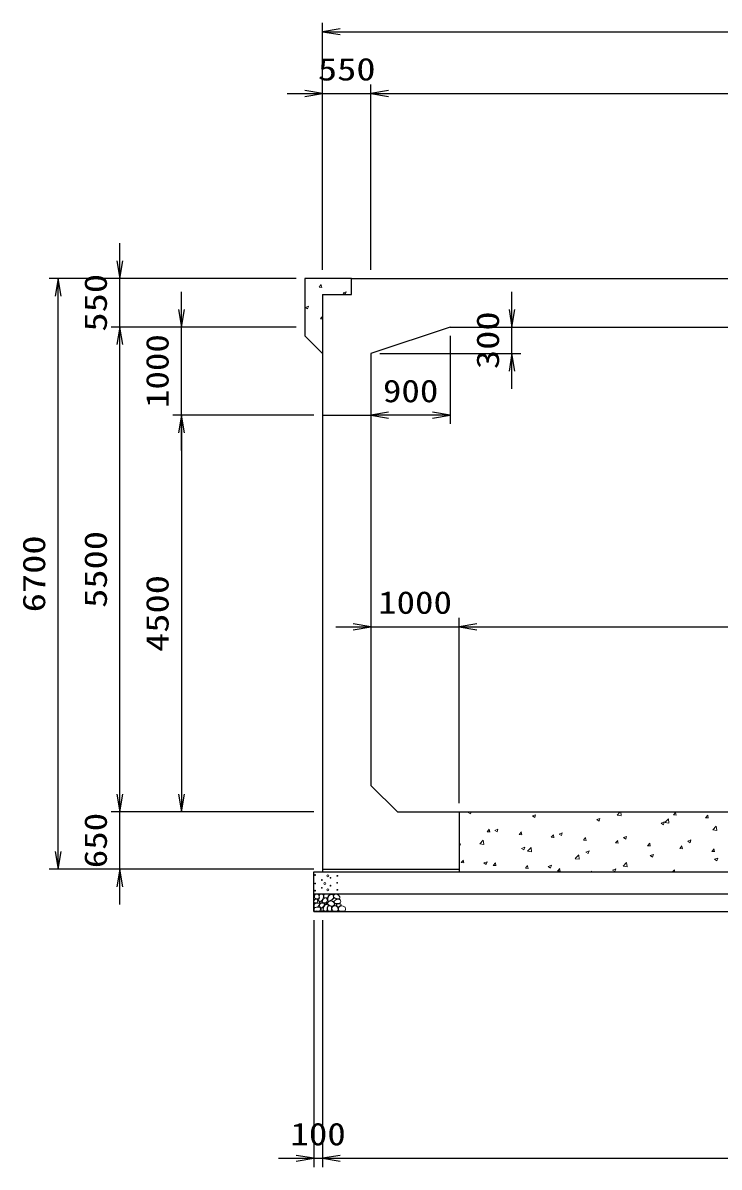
# Model space of a CAD drawing. Units: millimetres at full size. Extents: x 0 to 84100, y 0 to 59400.
# Drawn here: x 58100 to 66001, y 31320 to 44300 of the extents above; entities that cross this region are included whole.
import ezdxf
from ezdxf.enums import TextEntityAlignment as Align

# ---------------------------------------------------------------- set-up
doc = ezdxf.new("R2010")
doc.units = ezdxf.units.MM
for name, color, linetype, lineweight in [('D-DCR-HCHn', 4, 'Continuous', 9), ('D-STR-DIM', 7, 'Continuous', 25), ('D-STR-STRn', 1, 'Continuous', 25)]:
    doc.layers.add(name, color=color, linetype=linetype, lineweight=lineweight)
doc.styles.add('ＭＳ ゴシック', font='')
doc.styles.get('ＭＳ ゴシック').set_extended_font_data('MS Gothic')

# ---------------------------------------------------------------- blocks, each defined once
blk = doc.blocks.new('open_arrow')
at = {"color": 0, "linetype": 'Continuous', "lineweight": -2}
blk.add_lwpolyline([(7.5, 1.25), (0, 0), (7.5, -1.25)], dxfattribs=at)

msp = doc.modelspace()

# ---------------------------------------------------------------- linework, layer by layer
at = {"layer": 'D-DCR-HCHn'}
for p, q in [((61460.629, 41302.485), (61490.993, 41299.829)), ((61461.211, 41302.492), (61485.701, 41331.678)), ((61491.136, 41298.291), (61485.262, 41330.134)), ((61732.925, 41236.63), (61757.579, 41220)), ((61733.131, 41236.657), (61768.7, 41250.311)), ((61758.326, 41220), (61768.523, 41250.389)), ((61824.997, 41270.607), (61830, 41270.17)), ((61825.581, 41270.614), (61830, 41275.881)), ((61306.092, 41072.784), (61331.361, 41055.74)), ((61306.298, 41072.811), (61341.867, 41086.465)), ((61331.39, 41055.845), (61341.69, 41086.543)), ((61476.73, 40945.086), (61500, 40969.338)), ((61476.878, 40944.545), (61500, 40940.959)), ((63152.339, 35343.721), (63177.608, 35326.677)), ((63152.563, 35343.732), (63168.892, 35350)), ((63177.631, 35326.784), (63185.421, 35350)), ((63882.626, 35303.047), (63918.195, 35316.701)), ((63907.693, 35286.099), (63917.993, 35316.797)), ((64843.669, 35314.231), (64877.99, 35350)), ((64843.809, 35313.696), (64888.989, 35306.688)), ((64888.9, 35307.124), (64883.912, 35350)), ((65118.491, 35347.639), (65148.855, 35344.983)), ((65119.099, 35347.639), (65121.08, 35350)), ((65148.95, 35343.418), (65147.736, 35350)), ((65482.859, 35315.761), (65513.223, 35313.105)), ((65483.469, 35315.761), (65507.959, 35344.948)), ((65513.317, 35311.537), (65507.444, 35343.38)), ((65847.838, 35283.883), (65872.328, 35313.069)), ((65877.685, 35279.657), (65871.812, 35311.499)), ((63882.401, 35303.036), (63907.67, 35285.992)), ((64612.462, 35262.351), (64637.731, 35245.307)), ((64612.689, 35262.362), (64648.258, 35276.015)), ((64637.754, 35245.415), (64648.055, 35276.113)), ((65342.524, 35221.666), (65367.793, 35204.622)), ((65342.751, 35221.676), (65378.321, 35235.33)), ((65367.816, 35204.73), (65378.116, 35235.428)), ((65385.827, 35230.146), (65425.395, 35271.384)), ((65385.967, 35229.61), (65431.147, 35222.603)), ((65431.058, 35223.039), (65425.446, 35271.284)), ((65847.228, 35283.883), (65877.592, 35281.227)), ((65927.985, 35146.061), (65967.553, 35187.299)), ((65973.217, 35138.955), (65967.604, 35187.199)), ((63367.136, 35124.917), (63397.5, 35122.26)), ((63367.739, 35124.917), (63392.23, 35154.103)), ((63397.594, 35120.707), (63391.721, 35152.549)), ((63455.568, 35139.191), (63480.837, 35122.146)), ((63455.793, 35139.201), (63491.362, 35152.855)), ((63480.86, 35122.254), (63491.16, 35152.952)), ((63731.504, 35093.039), (63761.868, 35090.382)), ((63732.109, 35093.038), (63756.599, 35122.225)), ((63761.962, 35088.826), (63756.088, 35120.669)), ((64095.872, 35061.16), (64126.236, 35058.504)), ((64096.478, 35061.16), (64120.968, 35090.347)), ((64126.329, 35056.946), (64120.456, 35088.788)), ((64185.629, 35098.506), (64210.898, 35081.462)), ((64185.856, 35098.516), (64221.425, 35112.17)), ((64210.921, 35081.569), (64221.222, 35112.267)), ((64460.847, 35029.282), (64485.338, 35058.468)), ((64490.697, 35025.065), (64484.824, 35056.908)), ((64915.691, 35057.821), (64940.96, 35040.777)), ((64915.918, 35057.83), (64951.488, 35071.484)), ((64940.983, 35040.885), (64951.283, 35071.583)), ((65928.126, 35145.525), (65973.305, 35138.517)), ((63050, 34983.432), (63064.529, 34989.009)), ((63050, 34961.002), (63054.004, 34958.301)), ((63054.027, 34958.408), (63064.327, 34989.106)), ((63284.545, 34987.548), (63324.112, 35028.785)), ((63284.684, 34987.016), (63329.864, 34980.009)), ((63329.775, 34980.442), (63324.163, 35028.686)), ((63758.797, 34934.66), (63784.066, 34917.616)), ((63759.023, 34934.67), (63794.592, 34948.324)), ((63784.088, 34917.724), (63794.389, 34948.422)), ((63826.703, 34903.463), (63866.27, 34944.701)), ((63871.934, 34896.357), (63866.321, 34944.602)), ((64460.24, 35029.282), (64490.605, 35026.626)), ((64824.609, 34997.404), (64854.973, 34994.748)), ((64825.217, 34997.404), (64849.707, 35026.59)), ((64855.065, 34993.184), (64849.191, 35025.027)), ((65188.977, 34965.526), (65219.341, 34962.87)), ((65189.586, 34965.526), (65214.076, 34994.712)), ((65219.432, 34961.304), (65213.559, 34993.147)), ((65553.345, 34933.648), (65583.709, 34930.992)), ((65553.955, 34933.648), (65578.446, 34962.834)), ((65583.8, 34929.423), (65577.927, 34961.266)), ((65645.753, 35017.136), (65671.022, 35000.092)), ((65645.981, 35017.145), (65681.551, 35030.799)), ((65671.045, 35000.2), (65681.345, 35030.898)), ((65918.325, 34901.769), (65942.815, 34930.956)), ((65948.168, 34897.543), (65942.294, 34929.385)), ((63073.857, 34774.681), (63098.347, 34803.867)), ((63103.709, 34770.473), (63097.836, 34802.316)), ((63826.842, 34902.931), (63872.022, 34895.924)), ((64368.861, 34819.378), (64408.428, 34860.616)), ((64369, 34818.845), (64414.18, 34811.838)), ((64414.092, 34812.272), (64408.479, 34860.517)), ((64488.858, 34893.975), (64514.127, 34876.931)), ((64489.086, 34893.985), (64524.655, 34907.638)), ((64514.15, 34877.039), (64524.45, 34907.737)), ((65218.92, 34853.29), (65244.189, 34836.246)), ((65219.148, 34853.299), (65254.718, 34866.953)), ((65244.212, 34836.355), (65254.512, 34867.053)), ((65917.713, 34901.77), (65948.077, 34899.113)), ((65948.981, 34812.606), (65974.251, 34795.561)), ((65949.211, 34812.614), (65984.78, 34826.268)), ((65974.273, 34795.67), (65984.573, 34826.368)), ((63073.253, 34774.681), (63103.617, 34772.025)), ((63331.964, 34770.815), (63357.233, 34753.77)), ((63332.19, 34770.824), (63367.759, 34784.478)), ((63357.255, 34753.878), (63367.556, 34784.576)), ((63437.622, 34742.803), (63467.986, 34740.147)), ((63438.226, 34742.803), (63462.716, 34771.989)), ((63468.077, 34738.593), (63462.203, 34770.436)), ((63801.99, 34710.925), (63832.354, 34708.269)), ((63802.596, 34710.925), (63827.086, 34740.111)), ((63832.444, 34706.712), (63826.571, 34738.555)), ((64062.025, 34730.13), (64087.294, 34713.086)), ((64062.253, 34730.139), (64097.822, 34743.793)), ((64087.317, 34713.193), (64097.617, 34743.891)), ((64166.358, 34679.047), (64196.722, 34676.391)), ((64166.965, 34679.047), (64191.455, 34708.233)), ((64196.812, 34674.832), (64190.939, 34706.674)), ((64550.492, 34670), (64555.824, 34676.355)), ((64556.19, 34670), (64555.306, 34674.794)), ((64792.087, 34689.445), (64817.356, 34672.401)), ((64792.315, 34689.454), (64827.885, 34703.107)), ((64817.379, 34672.509), (64827.679, 34703.207)), ((64911.019, 34735.294), (64950.586, 34776.531)), ((64911.158, 34734.76), (64956.338, 34727.753)), ((64956.25, 34728.188), (64950.638, 34776.433)), ((65471.207, 34670), (65492.744, 34692.447)), ((65495.396, 34670), (65492.796, 34692.348))]:
    msp.add_line(p, q, dxfattribs=at)
for points in [[(61451.198, 34411.594), (61430.395, 34416.217), (61411.904, 34406.971), (61409.592, 34386.168), (61414.215, 34369.988), (61437.33, 34363.053), (61453.51, 34363.053), (61460.444, 34374.611), (61460.444, 34400.037)], [(61469.69, 34413.906), (61462.756, 34393.102), (61465.067, 34369.988), (61448.887, 34344.562), (61469.69, 34333.005), (61492.805, 34344.562), (61506.673, 34363.053), (61511.296, 34393.102), (61506.673, 34409.283), (61492.805, 34416.217)], [(61573.447, 34336.214), (61560.689, 34340.569), (61559.425, 34368.678), (61572.512, 34397.359), (61589.448, 34413.536), (61621.403, 34407.032), (61624.133, 34371.913), (61613.816, 34359.876), (61585.739, 34344.301)], [(61632.012, 34379.601), (61625.964, 34385.086), (61624.897, 34390.792), (61628.414, 34403.305), (61638.71, 34417.61), (61661.004, 34416.105), (61682.571, 34405.811), (61697.195, 34385.597), (61695.021, 34372.456), (61688.02, 34365.716), (61676.769, 34363.215), (61660.511, 34367.483), (61639.289, 34374.481)], [(61407.281, 34353.808), (61400.346, 34333.005), (61409.592, 34319.136), (61432.707, 34316.824), (61448.488, 34323.599), (61441.952, 34339.939), (61446.575, 34349.185), (61437.33, 34358.431), (61423.461, 34363.053)], [(61451.155, 34277.009), (61468.277, 34302.692), (61466.137, 34309.112), (61442.594, 34315.533), (61421.192, 34313.393), (61406.21, 34300.551), (61404.07, 34285.57), (61406.21, 34270.588), (61423.332, 34266.308)], [(61459.716, 34223.503), (61474.698, 34229.924), (61478.978, 34251.326), (61470.417, 34266.308), (61455.435, 34270.588), (61436.173, 34268.448), (61414.771, 34259.887), (61404.07, 34247.045), (61404.07, 34232.064), (61410.49, 34223.503), (61436.173, 34225.643)], [(61474.313, 34333.005), (61462.756, 34323.759), (61467.379, 34316.824), (61483.559, 34316.824), (61490.493, 34319.136), (61495.116, 34328.382), (61488.182, 34335.316)], [(61511.082, 34277.009), (61521.783, 34302.692), (61513.222, 34313.393), (61487.539, 34313.393), (61476.838, 34309.112), (61466.137, 34294.131), (61466.137, 34281.289), (61476.838, 34264.167), (61489.679, 34262.027)], [(61508.985, 34358.431), (61497.427, 34330.693), (61506.673, 34319.136), (61534.411, 34319.136), (61545.968, 34323.759), (61557.525, 34339.939), (61557.525, 34353.808), (61545.968, 34372.299), (61532.099, 34374.611)], [(61547.466, 34225.643), (61553.886, 34244.905), (61551.746, 34266.308), (61566.728, 34289.85), (61547.466, 34300.551), (61526.063, 34289.85), (61513.222, 34272.728), (61508.941, 34244.905), (61513.222, 34229.924), (61526.063, 34223.503)], [(61543.185, 34300.551), (61553.886, 34309.112), (61549.606, 34315.533), (61534.624, 34315.533), (61528.204, 34313.393), (61523.923, 34304.832), (61530.344, 34298.411)], [(61564.588, 34227.783), (61583.85, 34223.503), (61600.972, 34232.064), (61603.112, 34251.326), (61600.968, 34274.878), (61577.429, 34282.327), (61562.447, 34278.603), (61556.027, 34262.027), (61556.027, 34238.484)], [(61613.203, 34279.533), (61577.829, 34286.129), (61562.782, 34298.266), (61558.03, 34317.263), (61572.713, 34331.629), (61601.323, 34339.69), (61622.97, 34326.761), (61636.961, 34309.347), (61633.002, 34291.67)], [(61604.798, 34345.711), (61606.454, 34339.566), (61612.011, 34335.193), (61624.19, 34333.302), (61635.305, 34339.802), (61645.592, 34349.138), (61654.858, 34357.333), (61654.635, 34363.462), (61648.736, 34368.875), (61634.203, 34370.356), (61621.47, 34364.383), (61612.011, 34355.165), (61607.281, 34350.556)], [(61612.352, 34273.637), (61627.306, 34282.556), (61653.44, 34282.292), (61674.93, 34263.525), (61678.643, 34234.899), (61664.853, 34224.245), (61628.098, 34221.871), (61611.731, 34231.633), (61607.172, 34254.06)], [(61693.372, 34311.832), (61698.688, 34316.874), (61705.476, 34325.68), (61707.145, 34333.275), (61703.144, 34347.685), (61689.088, 34358.67), (61668.907, 34357.89), (61641.698, 34343.001), (61632.086, 34330.757), (61635.152, 34316.784), (61644.778, 34310.04), (61653.599, 34309.145), (61667.363, 34309.524), (61680.808, 34311.002)], [(61649.971, 34285.265), (61654.183, 34288.446), (61657.686, 34293.505), (61657.81, 34300.431), (61653.414, 34306.067), (61645.769, 34307.977), (61639.356, 34306.179), (61637.704, 34300.442), (61636.896, 34294.835), (61637.881, 34287.456), (61643.975, 34284.127)], [(61677.597, 34270.331), (61667.895, 34275.079), (61660.89, 34283.822), (61660.719, 34295.084), (61664.942, 34305.627), (61680.189, 34307.625), (61695.054, 34308.018), (61709.481, 34302.512), (61711.849, 34293.273), (61699.54, 34282.195), (61684.555, 34273.15)], [(61709.972, 34222.493), (61694.837, 34224.274), (61684.866, 34229.787), (61680.835, 34242.722), (61680.945, 34254.963), (61690.172, 34271.678), (61708.242, 34282.822), (61735.731, 34278.403), (61757.453, 34270.334), (61762.643, 34246.125), (61758.03, 34228.257), (61736.884, 34222.877)], [(61506.801, 34229.924), (61506.801, 34255.606), (61496.1, 34262.027), (61485.399, 34255.606), (61483.259, 34240.625), (61485.399, 34227.783), (61500.381, 34223.503)]]:
    msp.add_lwpolyline(points, close=True, dxfattribs=at)
msp.add_lwpolyline([(61543.432, 34418.547), (61526.093, 34416.446), (61514.258, 34408.701), (61514.626, 34389.819), (61520.514, 34376.087), (61535.025, 34376.185), (61555.107, 34379.153), (61564.799, 34393.689), (61574.082, 34403.492), (61576.884, 34414.345), (61564.099, 34418.547), (61543.082, 34418.547)], dxfattribs=at)
for centre, radius in [((61416.091, 34536.145), 4.5), ((61417.803, 34634.121), 4.5), ((61493.437, 34577.541), 4.5), ((61525.004, 34536.145), 11.25), ((61559.996, 34625.045), 11.25), ((61591.563, 34601.359), 4.5), ((61667.197, 34545.221), 4.5), ((61668.909, 34625.045), 4.5), ((61417.803, 34455.879), 4.5), ((61493.437, 34488.641), 4.5), ((61559.996, 34464.955), 11.25), ((61591.563, 34512.459), 4.5), ((61668.909, 34464.955), 4.5)]:
    msp.add_circle(centre, radius, dxfattribs=at)
at = {"layer": 'D-STR-DIM'}
for p, q in [((61500, 41500), (61500, 44300)), ((61500, 44200), (74600, 44200)), ((61100, 43500), (62450, 43500)), ((61500, 41500), (61500, 43600)), ((62050, 41500), (62050, 43600)), ((62050, 41500), (62050, 43600)), ((62050, 43500), (74050, 43500)), ((59200, 40450), (59200, 41800)), ((61200, 41400), (58400, 41400)), ((58500, 34700), (58500, 41400)), ((61200, 41400), (59100, 41400)), ((59900, 39450), (59900, 41250)), ((63650, 40150), (63650, 41250)), ((61200, 40850), (59100, 40850)), ((61200, 40850), (59100, 40850)), ((59200, 35350), (59200, 40850)), ((61200, 40850), (59800, 40850)), ((63050, 40850), (63750, 40850)), ((62950, 40750), (62950, 39750)), ((62150, 40550), (63750, 40550)), ((62050, 40450), (62050, 39750)), ((61400, 39850), (59800, 39850)), ((61400, 39850), (59800, 39850)), ((59900, 39850), (59900, 35350)), ((62950, 39850), (62050, 39850)), ((63050, 35450), (63050, 37550)), ((63050, 35450), (63050, 37550)), ((61650, 37450), (63450, 37450)), ((63050, 37450), (73050, 37450)), ((59200, 34300), (59200, 35750)), ((61400, 35350), (59100, 35350)), ((61400, 35350), (59100, 35350)), ((61400, 35350), (59800, 35350)), ((61400, 34700), (58400, 34700)), ((61400, 34700), (59100, 34700)), ((61400, 34120), (61400, 31320)), ((61500, 34120), (61500, 31320)), ((61500, 34120), (61500, 31320)), ((61000, 31420), (61900, 31420)), ((61500, 31420), (74600, 31420))]:
    msp.add_line(p, q, dxfattribs=at)
at = {"layer": 'D-STR-STRn'}
for p, q in [((61300, 41400), (61300, 40750)), ((61830, 41400), (61300, 41400)), ((61830, 41400), (74270, 41400)), ((61830, 41220), (61830, 41400)), ((61500, 41220), (61830, 41220)), ((61500, 41220), (61500, 34700)), ((62950, 40850), (62050, 40550)), ((62950, 40850), (73150, 40850)), ((61300, 40750), (61500, 40550)), ((62050, 40550), (62050, 35650)), ((61500, 39850), (62050, 39850)), ((62050, 35650), (62350, 35350)), ((62350, 35350), (73750, 35350)), ((63050, 35350), (63050, 34670)), ((61400, 34670), (74700, 34670)), ((61400, 34220), (61400, 34670)), ((61500, 34700), (63050, 34700)), ((61500, 34700), (61500, 34670)), ((61400, 34420), (74700, 34420)), ((61400, 34220), (74700, 34220))]:
    msp.add_line(p, q, dxfattribs=at)

# ---------------------------------------------------------------- block references
at = {"layer": 'D-STR-DIM', "xscale": 26.7, "yscale": 26.7}
for p in [(61500, 44200), (62050, 43500), (62050, 43500), (62050, 39850), (63050, 37450), (63050, 37450), (61500, 31420), (61500, 31420)]:
    msp.add_blockref('open_arrow', p, dxfattribs=at)
for p, rotation in [((61500, 43500), 180), ((59200, 41400), 90), ((58500, 41400), 270), ((59900, 40850), 90), ((63650, 40850), 90), ((59200, 40850), 270), ((59200, 40850), 270), ((63650, 40550), 270), ((59900, 39850), 270), ((59900, 39850), 270), ((62950, 39850), 180), ((62050, 37450), 180), ((59200, 35350), 90), ((59200, 35350), 90), ((59900, 35350), 90), ((58500, 34700), 90), ((59200, 34700), 270), ((61400, 31420), 180)]:
    msp.add_blockref('open_arrow', p, dxfattribs=dict(at, rotation=rotation))

# ---------------------------------------------------------------- texts
at = {"layer": 'D-STR-DIM', "style": 'ＭＳ ゴシック'}
for s, width, p in [('550', 1.25, (61775, 43775)), ('900', 1.2, (62500, 40125)), ('1000', 1.2, (62550, 37725)), ('100', 1.2, (61450, 31695))]:
    msp.add_text(s, height=256.6, dxfattribs=dict(at, width=width)).set_placement(p, align=Align.MIDDLE_CENTER)
for s, width, p in [('550', 1.25, (58925, 41125)), ('300', 1.25, (63375, 40700)), ('1000', 1.2, (59625, 40350)), ('6700', 1.25, (58225, 38050)), ('5500', 1.25, (58925, 38100)), ('4500', 1.25, (59625, 37600)), ('650', 1.2, (58925, 35025))]:
    msp.add_text(s, height=256.6, rotation=90, dxfattribs=dict(at, width=width)).set_placement(p, align=Align.MIDDLE_CENTER)

doc.saveas('drawing.dxf')
